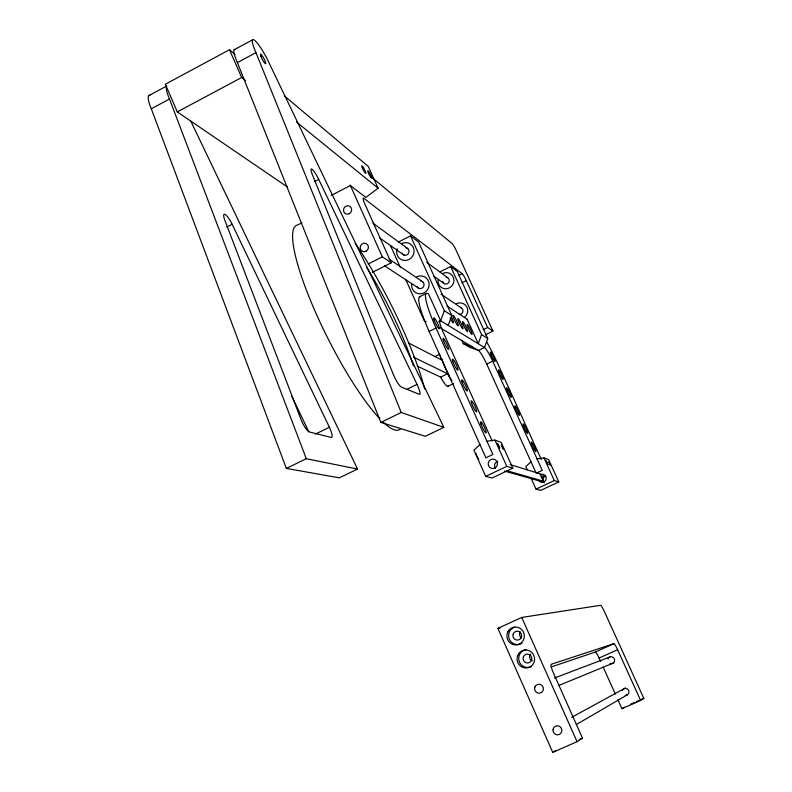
<?xml version="1.0" encoding="UTF-8"?>
<svg xmlns="http://www.w3.org/2000/svg" width="792" height="792" viewBox="0 0 792 792"><rect width="100%" height="100%" fill="white"/><g stroke="black" fill="none" stroke-linecap="round" stroke-linejoin="round"><path stroke-width="1.19" d="M492.109 440.817L443.213 332.224A15.187 2.267 63.8 0 1 440.629 320.77L444.302 310.712L410.533 235.907L398.396 242.045M448.213 325.393L451.816 315.523L418.622 242.075L410.533 235.907M439.996 271.834L450.648 266.498L481.566 334.58L478.239 343.698L467.151 319.255M450.648 266.498L457.33 271.597L487.763 338.54L484.486 347.51L478.477 350.46L469.765 347.371L463.261 343.57L461.756 340.223M479.932 444.579L473.933 450.173L485.674 476.388L492.07 478.012L512.83 468.151L501.197 442.362L494.97 440.095L486.941 441.223M531.006 461.766L525.819 466.567L527.284 469.795M284.229 95.792L368.29 166.459L378.091 188.209L365.815 197.436L350.401 185.546L331.294 195.386M640.619 700.445L643.807 698.376L604.296 611.315A6.801 0.921 65.3 0 0 600.554 605.306L521.73 617.443L497.881 628.363L552.747 752.4L577.041 741.678L582.486 738.144L553.37 672.863A8.831 1.544 65.8 0 1 551.242 664.28L613.849 643.708A6.96 0.96 65.5 0 1 617.621 649.707L640.619 700.445L621.948 708.711L617.879 699.702M552.747 752.4L555.707 750.529M621.948 708.711L624.542 707.068M576.269 724.601L627.165 694.911M571.695 717.334L625.373 687.981M235.115 54.509L229.452 49.738L165.34 84.239L177.289 111.89L287.555 187.09M148.678 95.703L166.716 86.011A21.612 4.732 61.1 0 0 169.488 99.02L306.306 458.716L357.529 469.062L190.862 121.285M234.085 49.777L252.48 39.887M357.529 469.062L339.372 477.833L286.367 468.428L151.302 108.771L169.488 99.02M237.412 62.608L255.955 52.658A21.82 3.623 61.9 0 1 254.895 40.56A21.82 3.623 61.9 0 1 270.072 64.994L443.847 427.363L425.334 436.303L380.863 422.403L237.412 62.608A21.78 3.861 61.7 0 1 235.066 49.46M177.289 111.89L241.689 77.487L245.53 80.606M226.779 227.047L232.135 224.275L329.393 427.235A10.623 2.505 63.7 0 1 331.086 437.451L309.415 431.967A11.068 2.723 63.6 0 1 301.039 419.532L224.809 220.176A10.643 2.435 61.9 0 1 225.106 214.454A10.643 2.435 61.9 0 1 232.135 224.275M314.375 181.675L318.74 179.418L417.018 384.358A10.732 1.921 63.9 0 1 419.364 394.357L401.227 386.991A11.187 2.089 63.8 0 1 393.238 374.19L312.394 174.735A10.742 1.871 62.5 0 1 312.098 169.26A10.742 1.871 62.5 0 1 318.74 179.418M302 222.74L297.643 224.977A114.404 22.661 63.3 0 0 312.523 305.316A114.404 22.661 63.3 0 0 379.784 418.701M368.359 263.914L382.318 256.865L391.228 262.835L372.26 272.408M458.895 275.339L462.182 273.705A6.623 0.832 63.7 0 1 466.28 280.635L487.615 327.502L492.961 331.096L485.357 334.828M419.592 296.772L426.314 293.416M461.904 282.813L466.28 280.635M438.709 321.72L440.629 320.77L484.486 347.51A13.523 1.812 64.1 0 1 492.703 361.182L542.253 470.319L536.184 473.19L486.724 364.092A13.514 1.861 64 0 0 478.477 350.46L440.283 327.858M436.026 328.017L492.901 454.479L485.882 457.835L429.135 331.422L436.026 328.017A45.58 6.821 63.8 0 1 428.512 293.891L440.629 320.77M483.209 329.67L487.615 327.502M434.798 356.608L439.689 354.202M315.305 434.135L329.393 427.235M407.068 389.228L417.018 384.358M417.186 366.082L440.619 377.111L447.529 373.725L448.777 375.943A16.266 2.564 63.9 0 0 451.816 380.556M486.724 364.092L492.703 361.182M447.777 386.367L453.658 383.496M286.367 468.428L306.306 458.716M380.863 422.403L401.227 412.483L443.847 427.363M485.674 476.388L506.801 466.349L512.83 468.151M510.137 464.597L540.401 473.893L543.748 481.279L542.53 481.853L504.454 471.072M531.175 478.398L536.036 489.159L554.301 480.546L558.776 481.882L548.638 459.617L544.015 457.934L537.065 458.895M558.776 481.882L540.778 490.357L536.036 489.159M551.064 667.003L595.257 652.073L613.849 643.708M595.257 652.073A6.94 1.03 65.6 0 1 599.079 658.043L617.621 649.707M630.818 704.128L634.065 702.692M636.233 701.732L639.481 700.296M641.649 699.336L643.807 698.376M579.229 739.579L582.486 738.144M559.112 685.357L613.939 662.805M554.489 678.011L609.949 656.964M497.881 628.363L500.297 627.937M507.009 470.765L543.748 481.279M463.261 343.57L472.131 346.698M413.503 357.152L447.529 373.725M408.484 342.916L441.273 359.776L440.728 358.093A16.266 2.564 63.9 0 1 440.194 355.727M426.175 321.829L424.205 320.671L405.682 279.418M444.302 310.712L451.816 315.523M481.566 334.58L487.763 338.54M384.536 265.825L418.493 288.06M446.945 305.989L467.428 319.443M389.12 259.093L422.75 281.833M441.094 294.228L461.479 308.009M379.427 237.719L404.613 255.539M433.828 276.22L443.906 283.358M372.913 223.156L407.84 248.619M426.809 262.439L447.767 277.715M462.182 273.705L363.795 198.257A8.385 1.307 63 0 0 364.775 203.821L391.228 262.835M296.436 121.938L378.091 188.209M372.171 177.705L452.212 243.649A6.514 0.802 63.6 0 1 456.261 250.549L492.961 331.096M440.619 377.111L441.857 379.318A16.246 2.633 63.9 0 0 448.242 385.773M291.773 396.188L308.84 431.798M544.015 457.934L554.301 480.546M541.302 459.489L498.039 364.3A40.59 5.425 64.1 0 0 486.575 341.718M599.079 658.043L600.603 661.419M603.148 667.052L615.334 694.079M494.97 440.095L506.801 466.349M390.674 245.956L400.178 267.151M350.203 185.1L382.318 256.865M521.73 617.443L577.041 741.678M229.452 49.738L241.689 77.487M255.955 52.658L401.227 412.483M448.975 374.913A12.385 1.96 63.9 0 1 442.065 359.261M544.163 482.675A4.01 3.95 -74.5 0 1 545.648 475.893M540.035 474.923A4.069 4.01 -74.4 0 1 545.579 476.121A4.069 4.01 -74.4 0 1 544.342 481.744A4.069 4.01 -74.4 0 1 538.808 480.546M495.228 468.171A4.653 4.554 -73.9 0 1 497.713 461.231M478.893 459.37A4.316 0.713 64.4 0 1 478.447 458.796M477.962 458.014A4.316 0.713 64.4 0 1 477.447 457.083M476.942 456.083A4.316 0.713 64.4 0 1 475.843 453.272M429.135 331.422A45.55 7.009 63.8 0 1 420.552 296.644M451.47 317.067A5.821 0.832 63.8 0 1 453.4 322.809A5.821 0.832 63.8 0 1 450.143 318.137M420.72 281.12A3.772 3.613 -59.4 0 1 424.007 284.427A3.772 3.613 -59.4 0 1 421.265 288.437A3.772 3.613 -59.4 0 1 417.028 286.516M416.75 276.834A9.068 8.672 -59.4 0 1 428.868 282.298A9.068 8.672 -59.4 0 1 421.027 293.763A9.068 8.672 -59.4 0 1 411.632 284.308M401.782 243.59A9.039 8.603 -58.3 0 1 413.988 249.727A9.039 8.603 -58.3 0 1 404.504 260.459A9.039 8.603 -58.3 0 1 397.218 248.757M405.732 247.837A3.762 3.584 -58.3 0 1 408.989 251.104A3.762 3.584 -58.3 0 1 406.266 255.103A3.762 3.584 -58.3 0 1 402.049 253.222M423.482 317.236A4.148 0.653 63.6 0 1 422.978 316.374M422.483 315.424A4.148 0.653 63.6 0 1 422.017 314.454M460.865 307.801A3.425 3.297 -58.5 0 1 459.37 314.404M456.39 303.722A8.227 7.92 -58.5 0 1 464.785 317.137M442.678 273.458A8.207 7.87 -57.5 0 1 453.687 278.388A8.207 7.87 -57.5 0 1 446.579 288.753A8.207 7.87 -57.5 0 1 438.045 280.21M446.292 277.329A3.416 3.277 -57.5 0 1 449.282 280.606A3.416 3.277 -57.5 0 1 446.213 284.061A3.416 3.277 -57.5 0 1 442.688 281.378M151.302 108.771A21.562 4.96 60.9 0 1 149.916 95.258M609.018 657.499A3.465 3.386 61.8 0 1 613.394 657.598A3.465 3.386 61.8 0 1 614.137 661.983A3.465 3.386 61.8 0 1 610.018 663.399M607.999 658.944A3.465 3.386 61.8 0 1 608.414 658.152M623.324 689.149A3.485 3.396 58.5 0 1 628.789 690.901A3.485 3.396 58.5 0 1 625.205 695.297M622.304 690.584A3.485 3.396 58.5 0 1 622.72 689.792M521.473 637.916A4.376 4.267 76.7 0 1 520.245 631.858M532.293 660.805A4.396 4.277 73.3 0 1 530.293 654.123M521.968 643.233A8.93 8.702 77.3 0 1 509.395 639.342A8.93 8.702 77.3 0 1 514.652 627.125M531.076 666.735A8.969 8.722 73.9 0 1 519.087 661.043A8.969 8.722 73.9 0 1 525.977 649.697M400.613 428.739A114.404 22.661 63.3 0 1 383.714 422.601M355.172 243.352A114.721 20.879 63.4 0 1 424.641 388.931M366.439 267.151A95.535 17.375 63.4 0 1 413.444 365.934M543.619 477.091L543.035 475.923L543.619 477.091M541.787 477.962L541.203 476.794L541.787 477.962M550.678 465.528L548.915 462.013L550.678 465.528M547.935 464.577L546.153 461.033L547.935 464.577M503.395 449.153L501.326 445.074L503.395 449.153M499.693 447.876L497.604 443.748L499.693 447.876M362.271 167.706A4.277 0.634 62.9 0 0 365.726 173.399A4.277 0.634 62.9 0 0 363.469 167.647A4.277 0.634 62.9 0 0 362.271 167.706M368.28 172.686A4.217 0.614 62.9 0 0 371.686 178.289A4.217 0.614 62.9 0 0 369.438 172.597A4.217 0.614 62.9 0 0 368.28 172.686M495.297 467.765A4.732 4.633 -73.8 0 0 494.96 459.588A4.732 4.633 -73.8 0 0 488.179 464.053A4.732 4.633 -73.8 0 0 495.297 467.765M531.551 443.797A5.376 0.713 64.5 0 0 535.699 451.598A5.376 0.713 64.5 0 0 533.442 444.965A5.376 0.713 64.5 0 0 531.551 443.797M523.383 425.888A5.366 0.713 64.4 0 0 527.522 433.481A5.366 0.713 64.4 0 0 525.076 426.601A5.366 0.713 64.4 0 0 523.383 425.888M515.156 407.781A5.346 0.713 64.3 0 0 519.304 415.404A5.346 0.713 64.3 0 0 516.889 408.593A5.346 0.713 64.3 0 0 515.156 407.781M506.969 389.753A5.346 0.703 64.2 0 0 511.127 397.386A5.346 0.703 64.2 0 0 508.741 390.654A5.346 0.703 64.2 0 0 506.969 389.753M498.812 371.785A5.336 0.703 64.1 0 0 502.969 379.447A5.336 0.703 64.1 0 0 500.623 372.784A5.336 0.703 64.1 0 0 498.812 371.785M490.684 353.885A5.326 0.703 64.1 0 0 494.852 361.568A5.326 0.703 64.1 0 0 492.535 354.974A5.326 0.703 64.1 0 0 490.684 353.885M467.438 326.393A5.544 0.752 63.9 0 0 471.814 334.432A5.544 0.752 63.9 0 0 469.488 327.67A5.544 0.752 63.9 0 0 467.438 326.393M463.221 324.403A5.613 0.772 63.9 0 0 467.527 331.67A5.613 0.772 63.9 0 0 464.429 323.819A5.613 0.772 63.9 0 0 463.221 324.403M458.34 320.889A5.683 0.792 63.8 0 0 462.815 328.799A5.683 0.792 63.8 0 0 460.112 321.403A5.683 0.792 63.8 0 0 458.34 320.889M453.41 317.443A5.752 0.812 63.8 0 0 457.984 325.799A5.752 0.812 63.8 0 0 455.618 318.82A5.752 0.812 63.8 0 0 453.41 317.443M434.075 319.79A6.178 0.941 63.7 0 0 439.035 328.759A6.178 0.941 63.7 0 0 436.56 321.255A6.178 0.941 63.7 0 0 434.075 319.79M443.381 340.481A6.188 0.941 63.8 0 0 448.331 349.421A6.188 0.941 63.8 0 0 445.817 341.817A6.188 0.941 63.8 0 0 443.381 340.481M452.727 361.261A6.197 0.95 64 0 0 457.667 370.181A6.197 0.95 64 0 0 455.113 362.469A6.197 0.95 64 0 0 452.727 361.261M462.112 382.12A6.207 0.95 64.1 0 0 467.042 391.02A6.207 0.95 64.1 0 0 464.449 383.209A6.207 0.95 64.1 0 0 462.112 382.12M471.547 403.078A6.217 0.96 64.2 0 0 476.467 411.949A6.217 0.96 64.2 0 0 473.824 404.049A6.217 0.96 64.2 0 0 471.547 403.078M481.021 424.136A6.237 0.96 64.3 0 0 485.922 432.967A6.237 0.96 64.3 0 0 483.239 424.967A6.237 0.96 64.3 0 0 481.021 424.136M349.232 213.682A4.257 4.019 -59.2 0 0 349.955 206.425A4.257 4.019 -59.2 0 0 343.5 209.731A4.257 4.019 -59.2 0 0 349.232 213.682M365.983 251.242A4.277 4.049 -60.3 0 0 366.706 243.936A4.277 4.049 -60.3 0 0 360.212 247.243A4.277 4.049 -60.3 0 0 365.983 251.242M260.865 56.242A5.455 0.911 61.9 0 0 265.518 63.726A5.455 0.911 61.9 0 0 262.894 56.747A5.455 0.911 61.9 0 0 260.865 56.242M534.867 687.07A4.534 4.396 70.3 0 0 539.738 693.198A4.534 4.396 70.3 0 0 542.401 685.922A4.534 4.396 70.3 0 0 534.867 687.07M553.034 729.779A4.564 4.415 66 0 0 559.301 734.491A4.564 4.415 66 0 0 560.023 726.68A4.564 4.415 66 0 0 553.034 729.779M513.147 634.204A4.465 4.346 77.3 0 0 518.156 640.035A4.465 4.346 77.3 0 0 520.532 632.729A4.465 4.346 77.3 0 0 513.147 634.204M523.344 656.914A4.485 4.366 73.9 0 0 528.165 662.953A4.485 4.366 73.9 0 0 530.808 655.736A4.485 4.366 73.9 0 0 523.344 656.914M517.582 655.736A9.009 8.771 74 0 0 527.264 667.894A9.009 8.771 74 0 0 532.6 653.38A9.009 8.771 74 0 0 517.582 655.736M507.85 631.769A8.979 8.742 77.4 0 0 515.988 644.965A8.979 8.742 77.4 0 0 522.997 631.274A8.979 8.742 77.4 0 0 507.85 631.769"/></g></svg>
